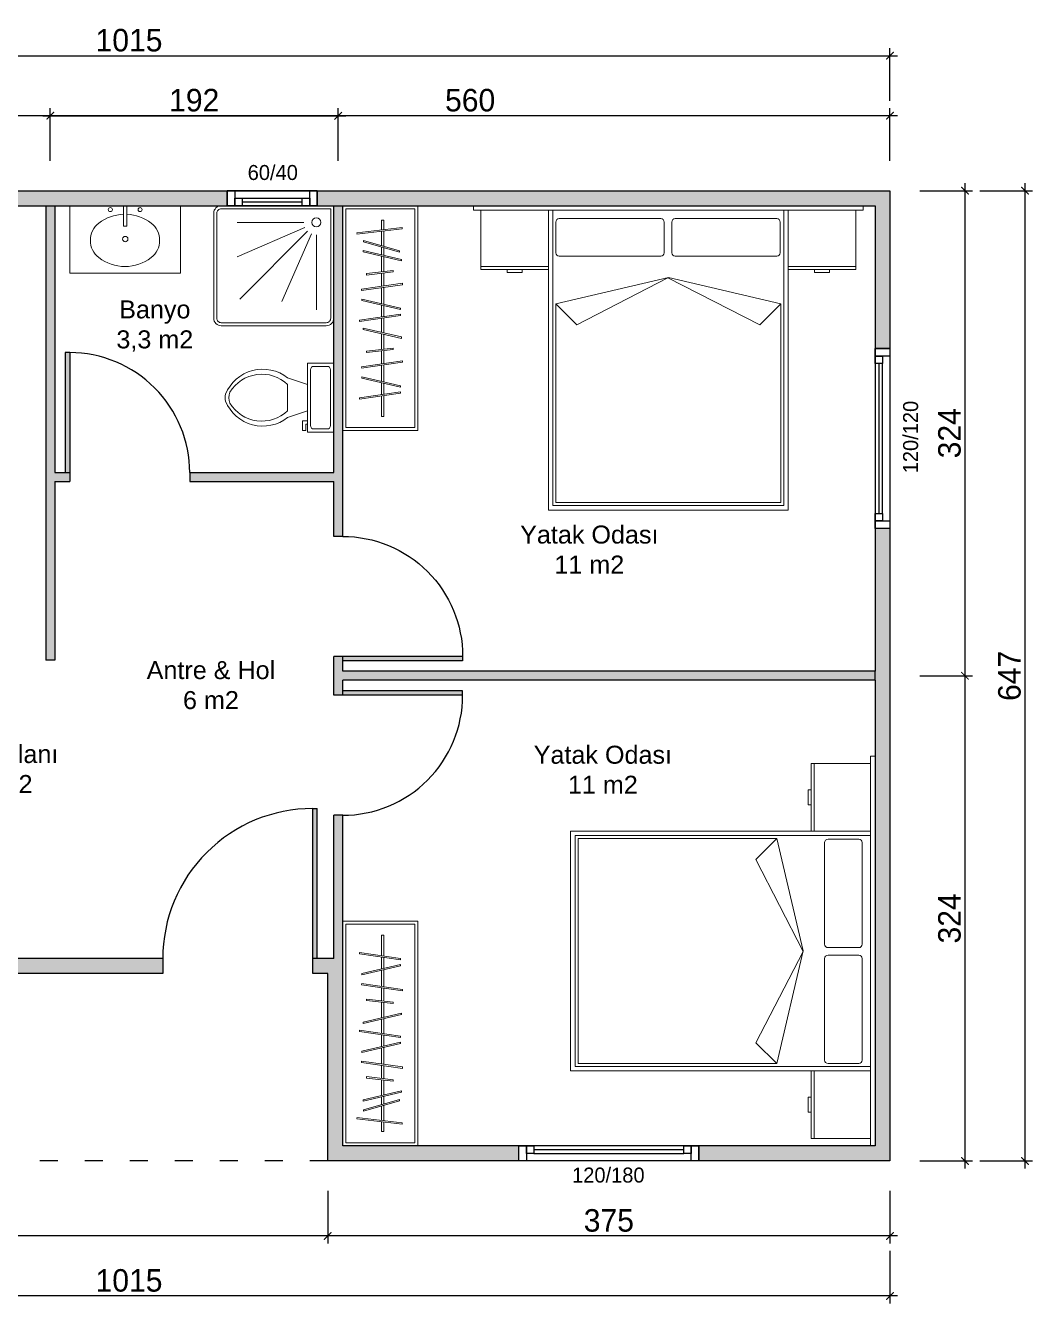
# Model space of a CAD drawing. Header units: inches. Extents: x 321 to 21697, y 7 to 6462.
# Drawn here: x 6935 to 7606, y 4046 to 4898 of the extents above; entities that cross this region are included whole.
import ezdxf

# ---------------------------------------------------------------- set-up
doc = ezdxf.new("R2010")
doc.units = ezdxf.units.IN
doc.header["$MEASUREMENT"] = 0
doc.linetypes.add('ACAD_ISO03W100', pattern=[30, 12, -18])
doc.layers.add('Kapı', color=154, linetype='Continuous', true_color=0x0c4697)
for name, color, linetype in [('Pencere', 141, 'Continuous'), ('PM-TARAMA PARAPET', 7, 'Continuous'), ('Veranda', 31, 'Continuous')]:
    doc.layers.add(name, color=color, linetype=linetype)
doc.layers.add('tefris', color=8, linetype='Continuous', lineweight=5)
doc.styles.add('DIŞ ÖLÇÜ', font='FRAMDCN.TTF', dxfattribs={"height": 15})
doc.styles.get("Standard").update_dxf_attribs({"font": 'arial.ttf'})
doc.dimstyles.new('YAZI STİLİ', dxfattribs={"dimscale": 0.5, "dimtxt": 15, "dimasz": 10, "dimexe": 10, "dimexo": 10, "dimgap": 5, "dimtad": 1, "dimdec": 0, "dimtxsty": 'DIŞ ÖLÇÜ', "dimblk": 'ARCHTICK', "dimcen": 2.5, "dimdle": 10, "dimadec": 0, "dimazin": 0, "dimtfac": 1, "dimtdec": 0, "dimtix": 1, "dimtmove": 0, "dimatfit": 3, "dimldrblk": 'ARCHTICK', "dimfxl": 60, "dimfxlon": 1, "dimlwd": -1, "dimlwe": -1, "dimarcsym": 0})

# ---------------------------------------------------------------- blocks, each defined once
blk = doc.blocks.new('_ArchTick')
at = {"color": 0, "linetype": 'ByBlock', "const_width": 0.15}
blk.add_lwpolyline([(-0.5, -0.5), (0.5, 0.5)], dxfattribs=at)
blk = doc.blocks.new('*D603')
at = {"color": 0, "transparency": 16777216}
for p, q in [((6951.2, 4807.86), (6951.2, 4842.86)), ((7511.2, 4807.86), (7511.2, 4842.86)), ((7516.2, 4837.86), (6946.2, 4837.86))]:
    blk.add_line(p, q, dxfattribs=at)
at = {"layer": 'Defpoints', "color": 0, "transparency": 16777216}
for p in [(6951.2, 4837.86), (7511.2, 4787.86), (6951.2, 4777.86)]:
    blk.add_point(p, dxfattribs=at)
at = {"color": 0, "transparency": 16777216, "xscale": 5, "yscale": 5, "zscale": 5, "rotation": 180}
blk.add_blockref('_ArchTick', (6951.2, 4837.86), dxfattribs=at)
at = {"color": 0, "transparency": 16777216, "xscale": 5, "yscale": 5, "zscale": 5}
blk.add_blockref('_ArchTick', (7511.2, 4837.86), dxfattribs=at)
at = {"color": 0, "transparency": 16777216, "insert": (7231.2, 4848.13), "char_height": 15, "attachment_point": 5, "style": 'DIŞ ÖLÇÜ'}
blk.add_mtext('560', dxfattribs=at)
blk = doc.blocks.new('*D604')
at = {"color": 0, "transparency": 16777216}
for p, q in [((6951.2, 4807.86), (6951.2, 4842.86)), ((7143.2, 4807.86), (7143.2, 4842.86)), ((6946.2, 4837.86), (7148.2, 4837.86))]:
    blk.add_line(p, q, dxfattribs=at)
at = {"layer": 'Defpoints', "color": 0, "transparency": 16777216}
for p in [(7143.2, 4837.86), (6951.2, 4777.86), (7143.2, 4777.86)]:
    blk.add_point(p, dxfattribs=at)
at = {"color": 0, "transparency": 16777216, "xscale": 5, "yscale": 5, "zscale": 5, "rotation": 180}
blk.add_blockref('_ArchTick', (6951.2, 4837.86), dxfattribs=at)
at = {"color": 0, "transparency": 16777216, "xscale": 5, "yscale": 5, "zscale": 5}
blk.add_blockref('_ArchTick', (7143.2, 4837.86), dxfattribs=at)
at = {"color": 0, "transparency": 16777216, "insert": (7047.2, 4848.13), "char_height": 15, "attachment_point": 5, "style": 'DIŞ ÖLÇÜ'}
blk.add_mtext('192', dxfattribs=at)
blk = doc.blocks.new('*D605')
at = {"color": 0, "transparency": 16777216}
for p, q in [((7561.2, 4792.86), (7561.2, 4459.36)), ((7531.2, 4787.86), (7566.2, 4787.86)), ((7531.2, 4464.36), (7566.2, 4464.36))]:
    blk.add_line(p, q, dxfattribs=at)
at = {"layer": 'Defpoints', "color": 0, "transparency": 16777216}
for p in [(7511.2, 4787.86), (7501.2, 4464.36), (7561.2, 4464.36)]:
    blk.add_point(p, dxfattribs=at)
at = {"color": 0, "transparency": 16777216, "xscale": 5, "yscale": 5, "zscale": 5}
for p, rotation in [((7561.2, 4787.86), 90), ((7561.2, 4464.36), 270)]:
    blk.add_blockref('_ArchTick', p, dxfattribs=dict(at, rotation=rotation))
at = {"color": 0, "transparency": 16777216, "insert": (7550.93, 4626.11), "char_height": 15, "attachment_point": 5, "rotation": 90, "style": 'DIŞ ÖLÇÜ'}
blk.add_mtext('324', dxfattribs=at)
blk = doc.blocks.new('*D512')
at = {"color": 0, "transparency": 16777216}
for p, q in [((7561.2, 4469.36), (7561.2, 4135.86)), ((7531.2, 4464.36), (7566.2, 4464.36)), ((7531.2, 4140.86), (7566.2, 4140.86))]:
    blk.add_line(p, q, dxfattribs=at)
at = {"layer": 'Defpoints', "color": 0, "transparency": 16777216}
for p in [(7511.2, 4464.36), (7511.2, 4140.86), (7561.2, 4140.86)]:
    blk.add_point(p, dxfattribs=at)
at = {"color": 0, "transparency": 16777216, "xscale": 5, "yscale": 5, "zscale": 5}
for p, rotation in [((7561.2, 4464.36), 90), ((7561.2, 4140.86), 270)]:
    blk.add_blockref('_ArchTick', p, dxfattribs=dict(at, rotation=rotation))
at = {"color": 0, "transparency": 16777216, "insert": (7550.93, 4302.61), "char_height": 15, "attachment_point": 5, "rotation": 90, "style": 'DIŞ ÖLÇÜ'}
blk.add_mtext('324', dxfattribs=at)
blk = doc.blocks.new('*D606')
at = {"color": 0, "transparency": 16777216}
for p, q in [((7136.2, 4120.86), (7136.2, 4085.86)), ((7511.2, 4120.86), (7511.2, 4085.86)), ((7516.2, 4090.86), (7131.2, 4090.86))]:
    blk.add_line(p, q, dxfattribs=at)
at = {"layer": 'Defpoints', "color": 0, "transparency": 16777216}
for p in [(7136.2, 4140.86), (7511.2, 4140.86), (7136.2, 4090.86)]:
    blk.add_point(p, dxfattribs=at)
at = {"color": 0, "transparency": 16777216, "xscale": 5, "yscale": 5, "zscale": 5, "rotation": 180}
blk.add_blockref('_ArchTick', (7136.2, 4090.86), dxfattribs=at)
at = {"color": 0, "transparency": 16777216, "xscale": 5, "yscale": 5, "zscale": 5}
blk.add_blockref('_ArchTick', (7511.2, 4090.86), dxfattribs=at)
at = {"color": 0, "transparency": 16777216, "insert": (7323.7, 4101.13), "char_height": 15, "attachment_point": 5, "style": 'DIŞ ÖLÇÜ'}
blk.add_mtext('375', dxfattribs=at)
blk = doc.blocks.new('*D607')
at = {"color": 0, "transparency": 16777216}
for p, q in [((6496.2, 4120.86), (6496.2, 4085.86)), ((7136.2, 4120.86), (7136.2, 4085.86)), ((7141.2, 4090.86), (6491.2, 4090.86))]:
    blk.add_line(p, q, dxfattribs=at)
at = {"layer": 'Defpoints', "color": 0, "transparency": 16777216}
for p in [(6496.2, 4140.86), (7136.2, 4140.86), (6496.2, 4090.86)]:
    blk.add_point(p, dxfattribs=at)
at = {"color": 0, "transparency": 16777216, "xscale": 5, "yscale": 5, "zscale": 5, "rotation": 180}
blk.add_blockref('_ArchTick', (6496.2, 4090.86), dxfattribs=at)
at = {"color": 0, "transparency": 16777216, "xscale": 5, "yscale": 5, "zscale": 5}
blk.add_blockref('_ArchTick', (7136.2, 4090.86), dxfattribs=at)
at = {"color": 0, "transparency": 16777216, "insert": (6816.2, 4101.13), "char_height": 15, "attachment_point": 5, "style": 'DIŞ ÖLÇÜ'}
blk.add_mtext('640', dxfattribs=at)
blk = doc.blocks.new('*D505')
at = {"color": 0, "transparency": 16777216}
for p, q in [((6496.2, 4847.86), (6496.2, 4882.86)), ((7511.2, 4847.86), (7511.2, 4882.86)), ((6491.2, 4877.86), (7516.2, 4877.86))]:
    blk.add_line(p, q, dxfattribs=at)
at = {"layer": 'Defpoints', "color": 0, "transparency": 16777216}
for p in [(7511.2, 4877.86), (6496.2, 4787.86), (7511.2, 4787.86)]:
    blk.add_point(p, dxfattribs=at)
at = {"color": 0, "transparency": 16777216, "xscale": 5, "yscale": 5, "zscale": 5, "rotation": 180}
blk.add_blockref('_ArchTick', (6496.2, 4877.86), dxfattribs=at)
at = {"color": 0, "transparency": 16777216, "xscale": 5, "yscale": 5, "zscale": 5}
blk.add_blockref('_ArchTick', (7511.2, 4877.86), dxfattribs=at)
at = {"color": 0, "transparency": 16777216, "insert": (7003.7, 4888.13), "char_height": 15, "attachment_point": 5, "style": 'DIŞ ÖLÇÜ'}
blk.add_mtext('1015', dxfattribs=at)
blk = doc.blocks.new('*D506')
at = {"color": 0, "transparency": 16777216}
for p, q in [((7601.2, 4792.86), (7601.2, 4135.86)), ((7571.2, 4787.86), (7606.2, 4787.86)), ((7571.2, 4140.86), (7606.2, 4140.86))]:
    blk.add_line(p, q, dxfattribs=at)
at = {"layer": 'Defpoints', "color": 0, "transparency": 16777216}
for p in [(7511.2, 4787.86), (7511.2, 4140.86), (7601.2, 4140.86)]:
    blk.add_point(p, dxfattribs=at)
at = {"color": 0, "transparency": 16777216, "xscale": 5, "yscale": 5, "zscale": 5}
for p, rotation in [((7601.2, 4787.86), 90), ((7601.2, 4140.86), 270)]:
    blk.add_blockref('_ArchTick', p, dxfattribs=dict(at, rotation=rotation))
at = {"color": 0, "transparency": 16777216, "insert": (7590.93, 4464.36), "char_height": 15, "attachment_point": 5, "rotation": 90, "style": 'DIŞ ÖLÇÜ'}
blk.add_mtext('647', dxfattribs=at)
blk = doc.blocks.new('*D507')
at = {"color": 0, "transparency": 16777216}
for p, q in [((6496.2, 4080.86), (6496.2, 4045.86)), ((7511.2, 4080.86), (7511.2, 4045.86)), ((7516.2, 4050.86), (6491.2, 4050.86))]:
    blk.add_line(p, q, dxfattribs=at)
at = {"layer": 'Defpoints', "color": 0, "transparency": 16777216}
for p in [(6496.2, 4140.86), (7511.2, 4140.86), (6496.2, 4050.86)]:
    blk.add_point(p, dxfattribs=at)
at = {"color": 0, "transparency": 16777216, "xscale": 5, "yscale": 5, "zscale": 5, "rotation": 180}
blk.add_blockref('_ArchTick', (6496.2, 4050.86), dxfattribs=at)
at = {"color": 0, "transparency": 16777216, "xscale": 5, "yscale": 5, "zscale": 5}
blk.add_blockref('_ArchTick', (7511.2, 4050.86), dxfattribs=at)
at = {"color": 0, "transparency": 16777216, "insert": (7003.7, 4061.13), "char_height": 15, "attachment_point": 5, "style": 'DIŞ ÖLÇÜ'}
blk.add_mtext('1015', dxfattribs=at)
blk = doc.blocks.new('*D602')
at = {"color": 0, "transparency": 16777216}
for p, q in [((6406.2, 4135.86), (6406.2, 4792.86)), ((6436.2, 4787.86), (6401.2, 4787.86)), ((6436.2, 4140.86), (6401.2, 4140.86))]:
    blk.add_line(p, q, dxfattribs=at)
at = {"layer": 'Defpoints', "color": 0, "transparency": 16777216}
for p in [(6406.2, 4787.86), (7511.2, 4787.86), (6496.2, 4140.86)]:
    blk.add_point(p, dxfattribs=at)
at = {"color": 0, "transparency": 16777216, "xscale": 5, "yscale": 5, "zscale": 5}
for p, rotation in [((6406.2, 4787.86), 90), ((6406.2, 4140.86), 270)]:
    blk.add_blockref('_ArchTick', p, dxfattribs=dict(at, rotation=rotation))
at = {"color": 0, "transparency": 16777216, "insert": (6395.93, 4464.36), "char_height": 15, "attachment_point": 5, "rotation": 90, "style": 'DIŞ ÖLÇÜ'}
blk.add_mtext('647', dxfattribs=at)
blk = doc.blocks.new('dffsfesf')
at = {"layer": 'tefris'}
for p, q in [((8402.44, 1317.36), (8402.44, 1296.9)), ((8472.44, 1319.63), (8404.71, 1319.63)), ((8474.71, 1296.9), (8474.71, 1317.36)), ((8479.71, 1317.36), (8479.71, 1296.9)), ((8549.71, 1319.63), (8481.98, 1319.63)), ((8551.98, 1296.9), (8551.98, 1317.36)), ((8404.71, 1294.63), (8472.44, 1294.63)), ((8481.98, 1294.63), (8549.71, 1294.63)), ((8374.94, 1283.74), (8379.94, 1283.74)), ((8477.56, 1280.33), (8402.42, 1262.75)), ((8477.13, 1280.23), (8416.32, 1248.83)), ((8538.53, 1248.84), (8477.13, 1280.23)), ((8552.44, 1262.75), (8477.56, 1280.33)), ((8579.94, 1283.74), (8584.94, 1283.74)), ((8416.32, 1248.83), (8402.44, 1262.72)), ((8402.44, 1262.72), (8402.44, 1130.24)), ((8552.44, 1262.75), (8538.53, 1248.84)), ((8552.44, 1130.24), (8552.44, 1262.75)), ((8402.44, 1130.24), (8552.44, 1130.24))]:
    blk.add_line(p, q, dxfattribs=at)
for points in [[(8347.44, 1325.24), (8607.44, 1325.24), (8607.44, 1328.24), (8347.44, 1328.24)], [(8397.44, 1125.24), (8557.44, 1125.24), (8557.44, 1325.24), (8397.44, 1325.24)]]:
    blk.add_lwpolyline(points, close=True, dxfattribs=at)
for points in [[(8352.44, 1325.24), (8397.44, 1325.24), (8397.44, 1287.74), (8352.44, 1287.74), (8352.44, 1325.24)], [(8397.44, 1325.24), (8397.44, 1125.24), (8557.44, 1125.24), (8557.44, 1325.24)], [(8400.44, 1325.24), (8400.44, 1128.24), (8554.44, 1128.24), (8554.44, 1325.24)], [(8557.44, 1325.24), (8602.44, 1325.24), (8602.44, 1287.74), (8557.44, 1287.74), (8557.44, 1325.24)], [(8397.44, 1287.74), (8397.44, 1285.74), (8352.44, 1285.74), (8352.44, 1287.74)], [(8602.44, 1287.74), (8602.44, 1285.74), (8557.44, 1285.74), (8557.44, 1287.74)], [(8374.94, 1283.74), (8369.94, 1283.74), (8369.94, 1285.74)], [(8379.94, 1283.74), (8379.94, 1285.74)], [(8579.94, 1283.74), (8574.94, 1283.74), (8574.94, 1285.74)], [(8584.94, 1283.74), (8584.94, 1285.74)]]:
    blk.add_lwpolyline(points, dxfattribs=at)
for centre, start, end in [((8404.71, 1317.36), 90, 180), ((8472.44, 1317.36), 0, 90), ((8481.98, 1317.36), 90, 180), ((8549.71, 1317.36), 0, 90), ((8404.71, 1296.9), 180, 270), ((8472.44, 1296.9), 270, 0), ((8481.98, 1296.9), 180, 270), ((8549.71, 1296.9), 270, 0)]:
    blk.add_arc(centre, 2.27, start, end, dxfattribs=at)
blk = doc.blocks.new('esfdad')
at = {"layer": 'tefris', "lineweight": 0, "ltscale": 50}
for p, q in [((8348.36, 990.06), (8347.45, 989.93)), ((8368.92, 988.68), (8368.02, 988.55)), ((8400.13, 990.06), (8399.21, 990.06)), ((8420.7, 988.68), (8419.78, 988.68)), ((8458.31, 991.75), (8457.4, 991.64)), ((8362.32, 988.37), (8361.4, 988.37)), ((8379.36, 985.46), (8378.45, 985.35)), ((8394.86, 987.61), (8393.94, 987.61)), ((8414.1, 988.37), (8413.18, 988.37)), ((8431.14, 985.46), (8430.22, 985.46)), ((8446.64, 987.61), (8445.72, 987.61)), ((8453.24, 987.45), (8452.32, 987.45)), ((8381.51, 967.67), (8380.59, 967.67)), ((8433.29, 967.67), (8432.38, 967.56)), ((8446.33, 963.38), (8445.41, 963.38)), ((8352.35, 962.76), (8351.43, 962.76)), ((8356.34, 962.76), (8355.42, 962.76)), ((8372.92, 961.38), (8371.99, 961.38)), ((8388.88, 962), (8387.96, 962)), ((8404.12, 962.76), (8403.2, 962.76)), ((8408.11, 962.76), (8407.19, 962.76)), ((8424.69, 961.38), (8423.77, 961.38)), ((8440.65, 962), (8439.73, 962)), ((8461.99, 961.54), (8461.07, 961.54))]:
    blk.add_line(p, q, dxfattribs=at)
at = {"layer": 'tefris', "lineweight": 0}
for p, q in [((8351.43, 962.76), (8347.45, 989.93)), ((8352.35, 962.76), (8348.36, 990.06)), ((8371.99, 961.38), (8368, 988.68)), ((8372.92, 961.38), (8368.92, 988.68)), ((8403.2, 962.76), (8399.21, 990.06)), ((8404.12, 962.76), (8400.13, 990.06)), ((8423.77, 961.38), (8419.78, 988.68)), ((8424.69, 961.38), (8420.7, 988.68)), ((8461.07, 961.54), (8457.38, 991.75)), ((8461.99, 961.54), (8458.31, 991.75)), ((8355.42, 962.76), (8361.4, 988.37)), ((8356.34, 962.76), (8362.32, 988.37)), ((8380.59, 967.67), (8378.44, 985.46)), ((8381.51, 967.67), (8379.36, 985.46)), ((8387.96, 962), (8393.94, 987.61)), ((8388.88, 962), (8394.86, 987.61)), ((8407.19, 962.76), (8413.18, 988.37)), ((8408.11, 962.76), (8414.1, 988.37)), ((8432.37, 967.67), (8430.22, 985.46)), ((8433.29, 967.67), (8431.14, 985.46)), ((8439.73, 962), (8445.72, 987.61)), ((8440.65, 962), (8446.64, 987.61)), ((8445.41, 963.38), (8452.32, 987.45)), ((8446.33, 963.38), (8453.24, 987.45))]:
    blk.add_line(p, q, dxfattribs=at)
at = {"layer": 'tefris'}
for points in [[(8326.44, 951.24), (8476.44, 951.24), (8476.44, 1001.24), (8326.44, 1001.24)], [(8328.44, 953.24), (8474.44, 953.24), (8474.44, 999.24), (8328.44, 999.24)]]:
    blk.add_lwpolyline(points, close=True, dxfattribs=at)
at = {"layer": 'tefris', "lineweight": 0}
for points in [[(8349.58, 975.42), (8335.9, 975.42), (8335.9, 973.9), (8349.8, 973.9)], [(8358.37, 975.42), (8350.5, 975.42)], [(8350.72, 973.9), (8358.02, 973.9)], [(8358.94, 973.9), (8370.16, 973.9)], [(8369.94, 975.42), (8359.3, 975.42)], [(8379.65, 975.42), (8370.86, 975.42)], [(8371.09, 973.9), (8379.84, 973.9)], [(8391.09, 975.42), (8380.57, 975.42)], [(8380.76, 973.9), (8390.74, 973.9)], [(8391.66, 973.9), (8401.57, 973.9)], [(8401.35, 975.42), (8392.02, 975.42)], [(8410.15, 975.42), (8402.27, 975.42)], [(8402.5, 973.9), (8409.8, 973.9)], [(8410.72, 973.9), (8421.94, 973.9)], [(8421.72, 975.42), (8411.07, 975.42)], [(8431.43, 975.42), (8422.64, 975.42)], [(8422.86, 973.9), (8431.61, 973.9)], [(8442.87, 975.42), (8432.35, 975.42)], [(8432.53, 973.9), (8442.51, 973.9)], [(8443.44, 973.9), (8448.43, 973.9)], [(8448.87, 975.42), (8443.79, 975.42)], [(8449.35, 973.9), (8459.56, 973.9)], [(8459.38, 975.42), (8449.79, 975.42)], [(8460.48, 973.9), (8466.74, 973.9), (8466.74, 975.42), (8460.3, 975.42)]]:
    blk.add_lwpolyline(points, dxfattribs=at)
blk = doc.blocks.new('IKYIK')
at = {"layer": 'tefris'}
for points in [[(47551.49, 13111.89), (47551.49, 13037.89), (47596.49, 13037.89), (47596.49, 13111.89)], [(47551.49, 13076.03), (47565.22, 13076.03), (47565.22, 13073.76), (47551.49, 13073.76)]]:
    blk.add_lwpolyline(points, close=True, dxfattribs=at)
blk.add_lwpolyline([(47557.2, 13073.79, 0.154394), (47563.1, 13057.58, 0.232963), (47574.61, 13051.91, 0.232963), (47586.13, 13057.58, 0.165299), (47592.05, 13075.01, 0.165299), (47586.13, 13092.44, 0.232963), (47574.61, 13098.11, 0.232963), (47563.1, 13092.44, 0.155826), (47557.2, 13076.06)], format="xyb", dxfattribs=at)
for centre, radius in [((47554.1, 13084.78), 1.35), ((47573.72, 13074.85), 1.77), ((47554.1, 13064.92), 1.35)]:
    blk.add_circle(centre, radius, dxfattribs=at)
blk = doc.blocks.new('REGFSE')
at = {"layer": 'tefris'}
for points in [[(30504.32, 1697.71), (30504.32, 1767.71, -0.414214), (30509.32, 1772.71), (30584.32, 1772.71), (30584.32, 1697.71, -0.414214), (30579.32, 1692.71), (30509.32, 1692.71, -0.414214)], [(30506.32, 1697.71), (30506.32, 1767.71, -0.414214), (30509.32, 1770.71), (30582.32, 1770.71), (30582.32, 1697.71, -0.414214), (30579.32, 1694.71), (30509.32, 1694.71, -0.414214)]]:
    blk.add_lwpolyline(points, format="xyb", close=True, dxfattribs=at)
for points in [[(30564.44, 1761.57), (30519.9, 1761.57)], [(30565.13, 1758.25), (30519.95, 1738.6)], [(30566.88, 1755.68), (30521.64, 1710.43)], [(30569.45, 1753.93), (30549.8, 1708.75)], [(30572.77, 1753.24), (30572.77, 1703.38)]]:
    blk.add_lwpolyline(points, dxfattribs=at)
blk.add_circle((30572.77, 1761.57), 3.03, dxfattribs=at)
blk = doc.blocks.new('UUYJU')
at = {"layer": 'tefris'}
for p, q in [((47564.67, 13170.8), (47555.88, 13170.8)), ((47569.06, 13158.72), (47582.23, 13163.12)), ((47582.23, 13158.72), (47582.23, 13141.16)), ((47569.06, 13141.16), (47582.23, 13136.77)), ((47569.06, 13134.58), (47572.35, 13134.58)), ((47570.15, 13132.38), (47569.06, 13132.38)), ((47570.15, 13127.99), (47570.15, 13132.38)), ((47572.35, 13134.58), (47572.35, 13127.99)), ((47572.35, 13127.99), (47570.15, 13127.99))]:
    blk.add_line(p, q, dxfattribs=at)
blk.add_lwpolyline([(47569.06, 13172.99), (47551.49, 13172.99), (47551.49, 13126.89), (47569.06, 13126.89)], close=True, dxfattribs=at)
for points in [[(47553.69, 13168.6), (47553.69, 13131.28)], [(47566.86, 13131.28), (47566.86, 13168.6)], [(47555.88, 13129.09), (47564.67, 13129.09)]]:
    blk.add_lwpolyline(points, dxfattribs=at)
for centre, radius, start, end in [((47555.61, 13168.88), 1.94, 81.86994, 188.13014), ((47564.94, 13168.88), 1.94, 351.86994, 98.13014), ((47598.87, 13142.22), 26.71, 22.02847, 128.53074), ((47599.39, 13140.72), 24.87, 31.05304, 133.63213), ((47612.69, 13149.94), 8.78, 335.73186, 24.26821), ((47615.16, 13149.94), 8.78, 344.86056, 15.13951), ((47598.87, 13157.67), 26.71, 231.46914, 337.97147), ((47599.39, 13159.16), 24.87, 226.36776, 328.94686), ((47555.61, 13131.01), 1.94, 171.86994, 278.13014), ((47564.94, 13131.01), 1.94, 261.86993, 8.13014)]:
    blk.add_arc(centre, radius, start, end, dxfattribs=at)
blk = doc.blocks.new('srvsxacszd')
at = {"layer": 'Pencere'}
for p, q in [((25518.75, 1525.52), (25568.75, 1525.52)), ((25523.75, 1520.52), (25563.75, 1520.52)), ((25523.75, 1518.02), (25563.75, 1518.02)), ((25563.75, 1515.52), (25523.75, 1515.52))]:
    blk.add_line(p, q, dxfattribs=at)
for points in [[(25513.75, 1525.52), (25518.75, 1525.52), (25518.75, 1515.52), (25513.75, 1515.52), (25513.75, 1525.52)], [(25568.75, 1525.52), (25573.75, 1525.52), (25573.75, 1515.52), (25568.75, 1515.52), (25568.75, 1525.52)], [(25518.75, 1515.52), (25518.75, 1520.52), (25523.75, 1520.52), (25523.75, 1515.52), (25518.75, 1515.52)], [(25563.75, 1515.52), (25563.75, 1520.52), (25568.75, 1520.52), (25568.75, 1515.52), (25563.75, 1515.52)]]:
    blk.add_lwpolyline(points, dxfattribs=at)
blk = doc.blocks.new('ty2jty12hntgh2')
at = {"layer": 'Pencere'}
for p, q in [((7806.7, 5115.62), (7806.7, 5225.62)), ((7811.7, 5220.62), (7811.7, 5120.62)), ((7814.2, 5120.62), (7814.2, 5220.62)), ((7816.7, 5120.62), (7816.7, 5220.62))]:
    blk.add_line(p, q, dxfattribs=at)
for points in [[(7806.7, 5225.62), (7806.7, 5230.62), (7816.7, 5230.62), (7816.7, 5225.62), (7806.7, 5225.62)], [(7816.7, 5220.62), (7811.7, 5220.62), (7811.7, 5225.62), (7816.7, 5225.62), (7816.7, 5220.62)], [(7806.7, 5110.62), (7806.7, 5115.62), (7816.7, 5115.62), (7816.7, 5110.62), (7806.7, 5110.62)], [(7816.7, 5115.62), (7811.7, 5115.62), (7811.7, 5120.62), (7816.7, 5120.62), (7816.7, 5115.62)]]:
    blk.add_lwpolyline(points, dxfattribs=at)
blk = doc.blocks.new('*D461')
at = {"color": 0, "transparency": 16777216}
for p, q in [((6496.2, 4807.86), (6496.2, 4842.86)), ((6951.2, 4807.86), (6951.2, 4842.86)), ((6956.2, 4837.86), (6491.2, 4837.86))]:
    blk.add_line(p, q, dxfattribs=at)
at = {"layer": 'Defpoints', "color": 0, "transparency": 16777216}
for p in [(6496.2, 4837.86), (6496.2, 4787.86), (6951.2, 4777.86)]:
    blk.add_point(p, dxfattribs=at)
at = {"color": 0, "transparency": 16777216, "xscale": 5, "yscale": 5, "zscale": 5, "rotation": 180}
blk.add_blockref('_ArchTick', (6496.2, 4837.86), dxfattribs=at)
at = {"color": 0, "transparency": 16777216, "xscale": 5, "yscale": 5, "zscale": 5}
blk.add_blockref('_ArchTick', (6951.2, 4837.86), dxfattribs=at)
at = {"color": 0, "transparency": 16777216, "insert": (6723.7, 4848.13), "char_height": 15, "attachment_point": 5, "style": 'DIŞ ÖLÇÜ'}
blk.add_mtext('455', dxfattribs=at)

msp = doc.modelspace()

# ---------------------------------------------------------------- hatches: boundary and pattern name
at = {"layer": 'Kapı', "transparency": 33554636}
h = msp.add_hatch(color=256, dxfattribs=at)
h.dxf.hatch_style = 1
h.paths.add_polyline_path([(6964.2, 4599.86), (6961.2, 4599.86), (6961.2, 4679.86), (6964.2, 4679.86)])
h = msp.add_hatch(color=256, dxfattribs=at)
h.dxf.hatch_style = 1
h.paths.add_polyline_path([(7146.2, 4477.36), (7146.2, 4474.36), (7226.2, 4474.36), (7226.2, 4477.36)])
h = msp.add_hatch(color=256, dxfattribs=at)
h.dxf.hatch_style = 1
h.paths.add_polyline_path([(7146.2, 4451.36), (7146.2, 4454.36), (7226.2, 4454.36), (7226.2, 4451.36)])
h = msp.add_hatch(color=256, dxfattribs=at)
h.dxf.hatch_style = 1
h.paths.add_polyline_path([(7126.2, 4375.86), (7129.2, 4375.86), (7129.2, 4275.86), (7126.2, 4275.86)])
at = {"layer": 'PM-TARAMA PARAPET', "true_color": 0x000000}
h = msp.add_hatch(color=18, dxfattribs=at)
h.dxf.hatch_style = 1
h.paths.add_polyline_path([(6506.2, 4777.86), (6948.2, 4777.86), (6954.2, 4777.86), (7069.2, 4777.86), (7069.2, 4787.86), (6496.2, 4787.86), (6496.2, 4651.86), (6506.2, 4651.86)])
h.paths.add_polyline_path([(6506.2, 4531.86), (6496.2, 4531.86), (6496.2, 4265.86), (6621.2, 4265.86), (6621.2, 4275.86), (6506.2, 4275.86)])
h.paths.add_polyline_path([(7026.2, 4275.86), (6741.2, 4275.86), (6741.2, 4265.86), (7026.2, 4265.86)])
h.paths.add_polyline_path([(7146.2, 4275.86), (7146.2, 4371.36), (7140.2, 4371.36), (7140.2, 4275.86), (7126.2, 4275.86), (7126.2, 4265.86), (7136.2, 4265.86), (7136.2, 4140.86), (7263.7, 4140.86), (7263.7, 4150.86), (7146.2, 4150.86)])
h.paths.add_polyline_path([(7511.2, 4562.61), (7501.2, 4562.61), (7501.2, 4467.36), (7501.2, 4461.36), (7501.2, 4150.86), (7383.7, 4150.86), (7383.7, 4140.86), (7511.2, 4140.86)])
h.paths.add_polyline_path([(7511.2, 4787.86), (7129.2, 4787.86), (7129.2, 4777.86), (7140.2, 4777.86), (7146.2, 4777.86), (7501.2, 4777.86), (7501.2, 4682.61), (7511.2, 4682.61)])
h.paths.add_polyline_path([(7146.2, 4777.86), (7140.2, 4777.86), (7140.2, 4599.86), (7044.2, 4599.86), (7044.2, 4593.86), (7140.2, 4593.86), (7140.2, 4557.36), (7146.2, 4557.36)])
h.paths.add_polyline_path([(6964.2, 4599.86), (6954.2, 4599.86), (6954.2, 4777.86), (6948.2, 4777.86), (6948.2, 4599.86), (6948.2, 4474.86), (6954.2, 4474.86), (6954.2, 4593.86), (6964.2, 4593.86)])
h.paths.add_polyline_path([(7501.2, 4467.36), (7146.2, 4467.36), (7146.2, 4477.36), (7140.2, 4477.36), (7140.2, 4451.36), (7146.2, 4451.36), (7146.2, 4461.36), (7501.2, 4461.36)])

# ---------------------------------------------------------------- linework, layer by layer
at = {"lineweight": 25}
for p, q in [((7069.2, 4787.86), (7069.2, 4777.86)), ((7129.2, 4777.86), (7129.2, 4787.86))]:
    msp.add_line(p, q, dxfattribs=at)
for p, q in [((7129.2, 4787.86), (7069.2, 4787.86)), ((6948.2, 4777.86), (6948.2, 4599.86)), ((6948.2, 4777.86), (6954.2, 4777.86)), ((6954.2, 4777.86), (6954.2, 4599.86)), ((7129.2, 4777.86), (7069.2, 4777.86)), ((7140.2, 4599.86), (7140.2, 4777.86)), ((7140.2, 4777.86), (7146.2, 4777.86)), ((7146.2, 4557.36), (7146.2, 4777.86)), ((7511.2, 4682.61), (7501.2, 4682.61)), ((6948.2, 4599.86), (6948.2, 4474.86)), ((6954.2, 4599.86), (6964.2, 4599.86)), ((6954.2, 4593.86), (6964.2, 4593.86)), ((6954.2, 4593.86), (6954.2, 4474.86)), ((6964.2, 4599.86), (6964.2, 4593.86)), ((7044.2, 4599.86), (7140.2, 4599.86)), ((7044.2, 4599.86), (7044.2, 4593.86)), ((7044.2, 4593.86), (7140.2, 4593.86)), ((7140.2, 4557.36), (7140.2, 4593.86)), ((7511.2, 4562.61), (7501.2, 4562.61)), ((7146.2, 4557.36), (7140.2, 4557.36)), ((6954.2, 4474.86), (6948.2, 4474.86)), ((7140.2, 4451.36), (7140.2, 4477.36)), ((7146.2, 4477.36), (7140.2, 4477.36)), ((7146.2, 4467.36), (7146.2, 4477.36)), ((7501.2, 4467.36), (7146.2, 4467.36)), ((7501.2, 4461.36), (7501.2, 4467.36)), ((7146.2, 4451.36), (7146.2, 4461.36)), ((7501.2, 4461.36), (7146.2, 4461.36)), ((7146.2, 4451.36), (7140.2, 4451.36)), ((7140.2, 4275.86), (7140.2, 4371.36)), ((7146.2, 4371.36), (7140.2, 4371.36)), ((7146.2, 4275.86), (7146.2, 4371.36)), ((7026.2, 4275.86), (7026.2, 4265.86)), ((7126.2, 4265.86), (7126.2, 4275.86)), ((7263.7, 4140.86), (7263.7, 4150.86)), ((7383.7, 4140.86), (7383.7, 4150.86))]:
    msp.add_line(p, q)
for points in [[(7026.2, 4265.86), (6496.2, 4265.86), (6496.2, 4787.86), (7511.2, 4787.86), (7511.2, 4140.86), (7136.2, 4140.86), (7136.2, 4265.86), (7126.2, 4265.86)], [(7026.2, 4275.86), (6506.2, 4275.86), (6506.2, 4777.86), (6948.2, 4777.86)], [(6954.2, 4777.86), (7140.2, 4777.86)], [(7146.2, 4777.86), (7501.2, 4777.86), (7501.2, 4467.36)], [(7501.2, 4461.36), (7501.2, 4150.86), (7146.2, 4150.86), (7146.2, 4275.86)], [(7140.2, 4275.86), (7126.2, 4275.86)]]:
    msp.add_lwpolyline(points)
at = {"layer": 'Kapı'}
for p, q in [((6964.2, 4679.86), (6961.2, 4679.86)), ((7226.2, 4477.36), (7226.2, 4474.36)), ((7226.2, 4451.36), (7226.2, 4454.36)), ((7126.2, 4375.86), (7129.2, 4375.86))]:
    msp.add_line(p, q, dxfattribs=at)
for points in [[(6961.2, 4679.86), (6961.2, 4599.86)], [(7226.2, 4474.36), (7146.2, 4474.36)], [(7226.2, 4454.36), (7146.2, 4454.36)], [(7129.2, 4275.86), (7129.2, 4375.86)]]:
    msp.add_lwpolyline(points, dxfattribs=at)
for points in [[(7044.2, 4599.86, 0.414214), (6964.2, 4679.86), (6964.2, 4599.86)], [(7146.2, 4557.36, -0.414214), (7226.2, 4477.36), (7146.2, 4477.36)], [(7146.2, 4371.36, 0.414214), (7226.2, 4451.36), (7146.2, 4451.36)], [(7126.2, 4275.86), (7126.2, 4375.86, 0.414214), (7026.2, 4275.86)]]:
    msp.add_lwpolyline(points, format="xyb", dxfattribs=at)
at = {"layer": 'Veranda', "linetype": 'ACAD_ISO03W100'}
msp.add_line((7136.2, 4140.86), (6496.2, 4140.86), dxfattribs=at)

# ---------------------------------------------------------------- block references
for name, p in [('srvsxacszd', (-18444.55, 3262.33)), ('REGFSE', (-23444.12, 3005.14)), ('dffsfesf', (-1114.06, 3449.62))]:
    msp.add_blockref(name, p)
at = {"xscale": -1}
for name, p, rotation in [('IKYIK', (20076.02, 52329.35), 90), ('dffsfesf', (6172.96, -4196.58), 270), ('esfdad', (8147.44, 12627.3), 90.00000000000007)]:
    msp.add_blockref(name, p, dxfattribs=dict(at, rotation=rotation))
for name, p, rotation in [('esfdad', (8147.44, -3698.58), 89.99999999999996), ('ty2jty12hntgh2', (15317.9, 9793.23), 180), ('ty2jty12hntgh2', (12494.33, -3665.84), 89.99999999999999)]:
    msp.add_blockref(name, p, dxfattribs=dict(rotation=rotation))
msp.add_blockref('UUYJU', (54691.7, -8500.1), dxfattribs=at)

# ---------------------------------------------------------------- texts
for s, width, insert, char_height, attachment_point in [('\\pxqc;{\\fFranklin Gothic Medium Cond|b0|i0|c162|p34;6\\fFranklin Gothic Medium Cond|b0|i0|c0|p34;0/\\fFranklin Gothic Medium Cond|b0|i0|c162|p34;4\\fFranklin Gothic Medium Cond|b0|i0|c0|p34;0}', 54.2877, (7126.71, 4804.99), 10, 3), ('\\pxqc;Banyo\\P3,3 m2', 69.1326, (7055.47, 4714.72), 12, 3), ('\\pxqc;Yatak Odası\\P11 m2', 160.8445, (7391.09, 4564.57), 12, 3), ('\\pxqc;Antre & Hol\\P6 m2', 160.8445, (7138.75, 4474.19), 12, 3), ('\\pxqc;Yaşam Alanı\\P22,3 m2', 160.8445, (6989.5, 4418.21), 12, 3), ('\\pxqc;Yatak Odası\\P11 m2', 160.8445, (7400.13, 4417.75), 12, 3), ('{\\fFranklin Gothic Medium Cond|b0|i0|c0|p34;1\\fFranklin Gothic Medium Cond|b0|i0|c162|p34;2\\fFranklin Gothic Medium Cond|b0|i0|c0|p34;0/180}', 54.2877, (7299.19, 4136.46), 10, 1)]:
    msp.add_mtext_dynamic_manual_height_columns(s, width=width, gutter_width=12.5, heights=[0], dxfattribs=dict(insert=insert, char_height=char_height, attachment_point=attachment_point))
at = {"insert": (7530.07, 4596.43), "char_height": 10, "attachment_point": 7, "rotation": 90}
msp.add_mtext_dynamic_manual_height_columns('\\pxqc;{\\fFranklin Gothic Medium Cond|b0|i0|c162|p34;120/12\\fFranklin Gothic Medium Cond|b0|i0|c0|p34;0}', width=54.2877, gutter_width=12.5, heights=[0], dxfattribs=at)

# ---------------------------------------------------------------- dimensions: what is measured, and where the dimension line sits
for base, p1, p2, picture, middle in [((7511.2, 4877.86), (6496.2, 4787.86), (7511.2, 4787.86), '*D505', (7003.7, 4888.13)), ((6496.2, 4837.86), (6951.2, 4777.86), (6496.2, 4787.86), '*D461', (6723.7, 4848.13)), ((6951.2, 4837.86), (7511.2, 4787.86), (6951.2, 4777.86), '*D603', (7231.2, 4848.13)), ((6496.2, 4050.86), (7511.2, 4140.86), (6496.2, 4140.86), '*D507', (7003.7, 4061.13)), ((7136.2, 4090.86), (7511.2, 4140.86), (7136.2, 4140.86), '*D606', (7323.7, 4101.13))]:
    dim = msp.add_linear_dim(base=base, p1=p1, p2=p2, dimstyle='YAZI STİLİ')
    dim.commit()
    dim.dimension.update_dxf_attribs({"geometry": picture, "text_midpoint": middle})
for base, p1, p2, picture, middle in [((7143.2, 4837.86), (6951.2, 4777.86), (7143.2, 4777.86), '*D604', (7047.2, 4848.13)), ((6496.2, 4090.86), (7136.2, 4140.86), (6496.2, 4140.86), '*D607', (6816.2, 4101.13))]:
    dim = msp.add_linear_dim(base=base, p1=p1, p2=p2, dimstyle='YAZI STİLİ', override={"dimtmove": 1})
    dim.commit()
    dim.dimension.update_dxf_attribs({"geometry": picture, "text_midpoint": middle})
for base, p1, p2, picture, middle in [((6406.2, 4787.86), (6496.2, 4140.86), (7511.2, 4787.86), '*D602', (6395.93, 4464.36)), ((7561.20119208, 4464.35639213), (7511.20119208, 4787.85639213), (7501.20119208, 4464.35639213), '*D605', (7550.92646681, 4626.10639213)), ((7601.2, 4140.86), (7511.2, 4787.86), (7511.2, 4140.86), '*D506', (7590.93, 4464.36))]:
    dim = msp.add_linear_dim(base=base, p1=p1, p2=p2, angle=90, dimstyle='YAZI STİLİ')
    dim.commit()
    dim.dimension.update_dxf_attribs({"geometry": picture, "text_midpoint": middle})
dim = msp.add_linear_dim(base=(7561.20119208, 4140.85639213), p1=(7511.20119208, 4464.35639213), p2=(7511.20119208, 4140.85639213), angle=90, dimstyle='YAZI STİLİ', override={"dimtmove": 1})
dim.commit()
dim.dimension.update_dxf_attribs({"geometry": '*D512', "text_midpoint": (7550.92646681, 4302.60639213)})

doc.saveas('drawing.dxf')
